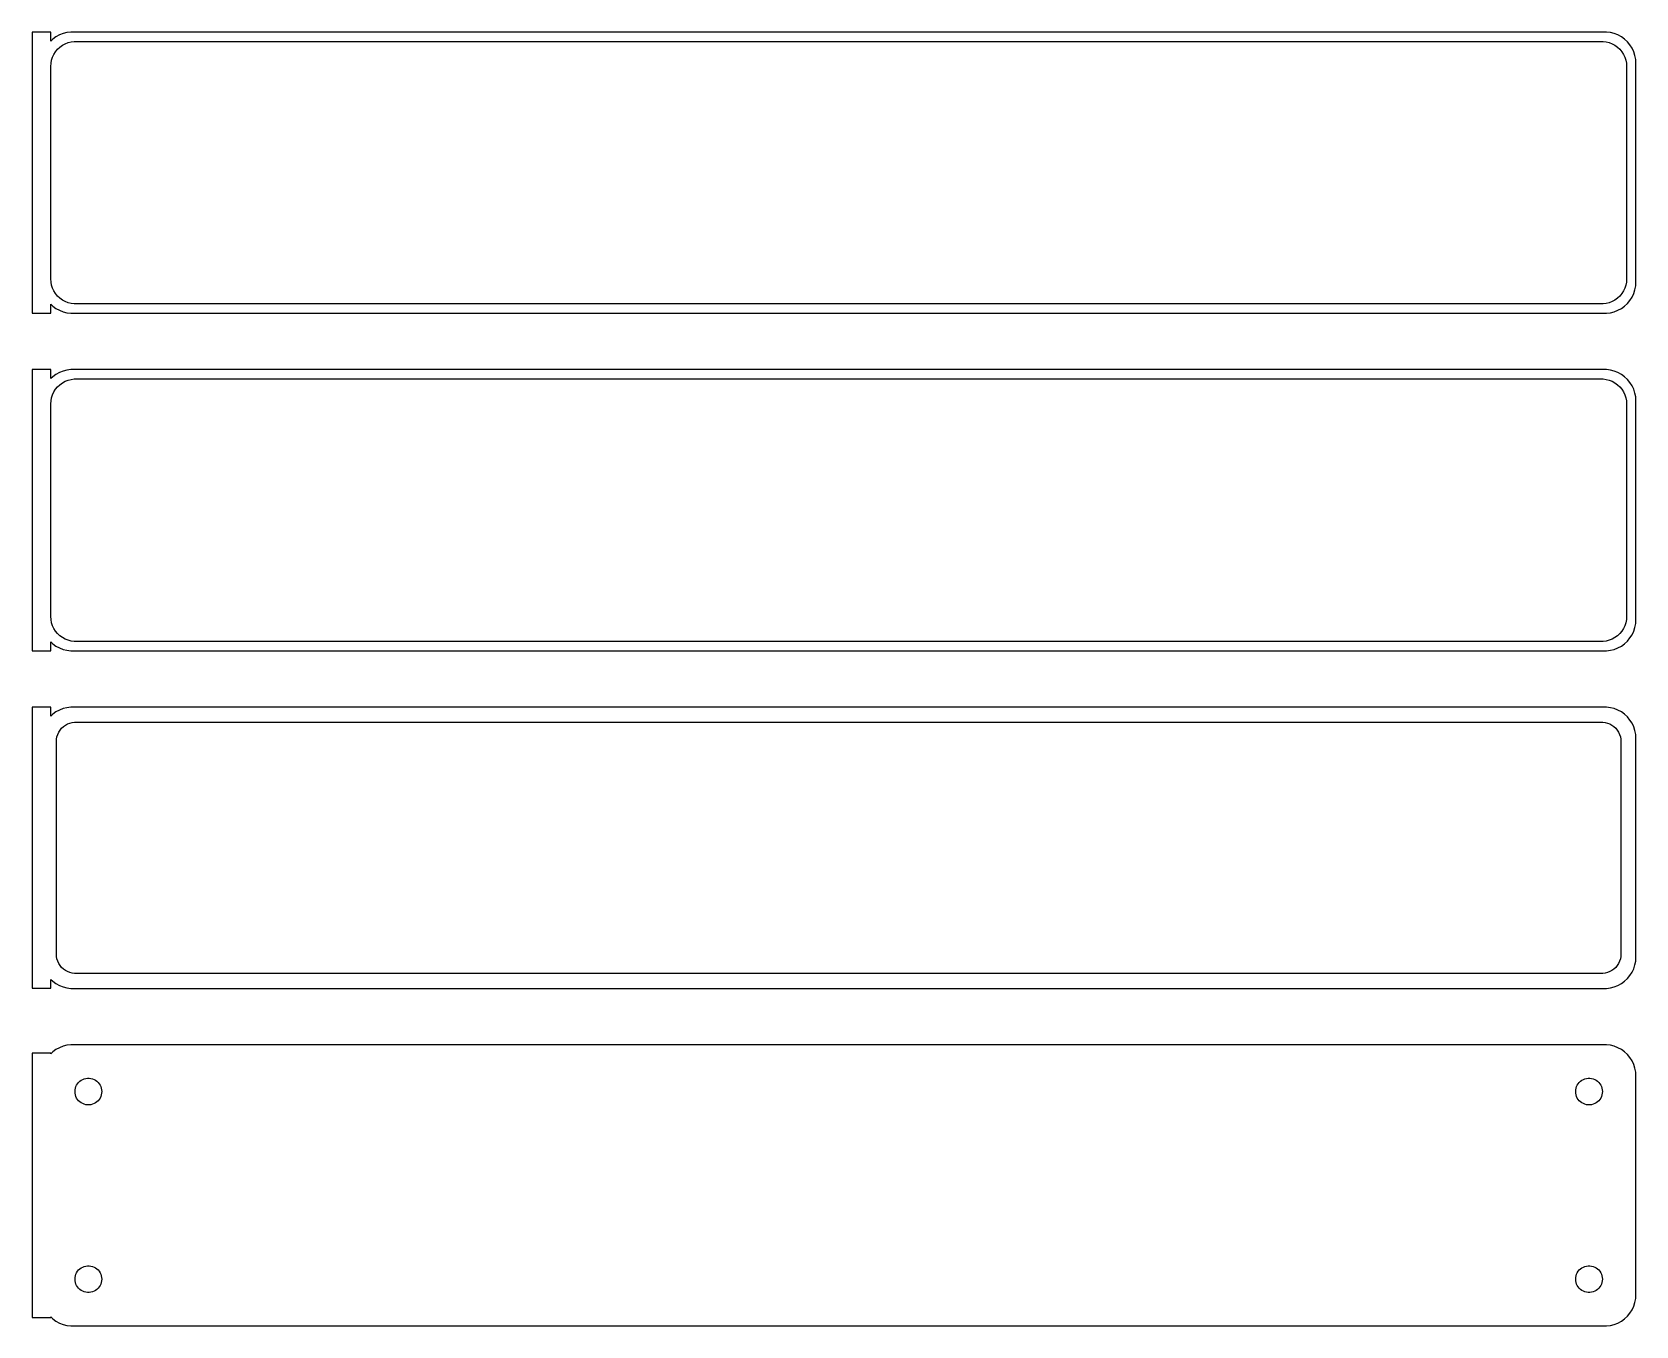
# Model space of a CAD drawing. Header units: metres. Extents: x -129 to 128, y 194 to 400.
import ezdxf

# ---------------------------------------------------------------- set-up
doc = ezdxf.new("R2010")
doc.units = ezdxf.units.M

msp = doc.modelspace()

# ---------------------------------------------------------------- linework, layer by layer
for p, q in [((-126, 400.49), (-129, 400.49)), ((-129, 400.49), (-129, 355.51)), ((-126, 399.059), (-126, 400.49)), ((-124.045, 400.255), (-124.629, 400.024)), ((-123.437, 400.411), (-124.045, 400.255)), ((-122.814, 400.49), (-123.437, 400.411)), ((122.814, 400.49), (-122.814, 400.49)), ((123.437, 400.411), (122.814, 400.49)), ((124.045, 400.255), (123.437, 400.411)), ((124.629, 400.024), (124.045, 400.255)), ((-125.687, 399.353), (-126, 399.059)), ((-125.179, 399.722), (-125.687, 399.353)), ((-125.236, 397.351), (-124.916, 397.738)), ((-124.629, 400.024), (-125.179, 399.722)), ((-124.916, 397.738), (-124.55, 398.082)), ((-124.55, 398.082), (-124.143, 398.377)), ((-124.143, 398.377), (-123.703, 398.619)), ((-123.703, 398.619), (-123.236, 398.804)), ((-123.236, 398.804), (-122.75, 398.929)), ((-122.75, 398.929), (-122.251, 398.992)), ((-122.251, 398.992), (122.251, 398.992)), ((122.251, 398.992), (122.75, 398.929)), ((122.75, 398.929), (123.236, 398.804)), ((123.236, 398.804), (123.703, 398.619)), ((123.703, 398.619), (124.143, 398.377)), ((124.143, 398.377), (124.55, 398.082)), ((124.55, 398.082), (124.916, 397.738)), ((125.179, 399.722), (124.629, 400.024)), ((124.916, 397.738), (125.236, 397.351)), ((125.687, 399.353), (125.179, 399.722)), ((126.145, 398.923), (125.687, 399.353)), ((126.545, 398.439), (126.145, 398.923)), ((126.882, 397.909), (126.545, 398.439)), ((127.149, 397.341), (126.882, 397.909)), ((-126, 395), (-125.968, 395.501)), ((-125.968, 395.501), (-125.874, 395.995)), ((-125.874, 395.995), (-125.719, 396.472)), ((-125.719, 396.472), (-125.505, 396.927)), ((-125.505, 396.927), (-125.236, 397.351)), ((125.236, 397.351), (125.505, 396.927)), ((125.505, 396.927), (125.719, 396.472)), ((125.719, 396.472), (125.874, 395.995)), ((125.874, 395.995), (125.968, 395.501)), ((125.968, 395.501), (126, 395)), ((127.343, 396.743), (127.149, 397.341)), ((127.461, 396.127), (127.343, 396.743)), ((127.5, 395.5), (127.461, 396.127)), ((127.5, 360.5), (127.5, 395.5)), ((-126, 361), (-126, 395)), ((126, 395), (126, 361)), ((-125.968, 360.499), (-126, 361)), ((-125.874, 360.005), (-125.968, 360.499)), ((-125.719, 359.528), (-125.874, 360.005)), ((-125.505, 359.073), (-125.719, 359.528)), ((125.719, 359.528), (125.505, 359.073)), ((125.874, 360.005), (125.719, 359.528)), ((125.968, 360.499), (125.874, 360.005)), ((126, 361), (125.968, 360.499)), ((127.149, 358.659), (127.343, 359.257)), ((127.343, 359.257), (127.461, 359.873)), ((127.461, 359.873), (127.5, 360.5)), ((-126, 356.941), (-125.687, 356.647)), ((-126, 355.51), (-126, 356.941)), ((-125.687, 356.647), (-125.179, 356.278)), ((-125.236, 358.649), (-125.505, 359.073)), ((-124.916, 358.262), (-125.236, 358.649)), ((-124.55, 357.918), (-124.916, 358.262)), ((-124.143, 357.623), (-124.55, 357.918)), ((-123.703, 357.381), (-124.143, 357.623)), ((-123.236, 357.196), (-123.703, 357.381)), ((-122.75, 357.071), (-123.236, 357.196)), ((-122.251, 357.008), (-122.75, 357.071)), ((122.251, 357.008), (-122.251, 357.008)), ((122.75, 357.071), (122.251, 357.008)), ((123.236, 357.196), (122.75, 357.071)), ((123.703, 357.381), (123.236, 357.196)), ((124.143, 357.623), (123.703, 357.381)), ((124.55, 357.918), (124.143, 357.623)), ((124.916, 358.262), (124.55, 357.918)), ((125.236, 358.649), (124.916, 358.262)), ((125.179, 356.278), (125.687, 356.647)), ((125.505, 359.073), (125.236, 358.649)), ((125.687, 356.647), (126.145, 357.077)), ((126.145, 357.077), (126.545, 357.561)), ((126.545, 357.561), (126.882, 358.091)), ((126.882, 358.091), (127.149, 358.659)), ((-129, 355.51), (-126, 355.51)), ((-125.179, 356.278), (-124.629, 355.976)), ((-124.629, 355.976), (-124.045, 355.745)), ((-124.045, 355.745), (-123.437, 355.589)), ((-123.437, 355.589), (-122.814, 355.51)), ((-122.814, 355.51), (122.814, 355.51)), ((122.814, 355.51), (123.437, 355.589)), ((123.437, 355.589), (124.045, 355.745)), ((124.045, 355.745), (124.629, 355.976)), ((124.629, 355.976), (125.179, 356.278)), ((-126, 346.49), (-129, 346.49)), ((-129, 346.49), (-129, 301.51)), ((-126, 345.059), (-126, 346.49)), ((-123.437, 346.411), (-124.045, 346.255)), ((-122.814, 346.49), (-123.437, 346.411)), ((122.814, 346.49), (-122.814, 346.49)), ((123.437, 346.411), (122.814, 346.49)), ((124.045, 346.255), (123.437, 346.411)), ((-125.687, 345.353), (-126, 345.059)), ((-125.179, 345.722), (-125.687, 345.353)), ((-125.236, 343.351), (-124.916, 343.738)), ((-124.629, 346.024), (-125.179, 345.722)), ((-124.916, 343.738), (-124.55, 344.082)), ((-124.045, 346.255), (-124.629, 346.024)), ((-124.55, 344.082), (-124.143, 344.377)), ((-124.143, 344.377), (-123.703, 344.619)), ((-123.703, 344.619), (-123.236, 344.804)), ((-123.236, 344.804), (-122.75, 344.929)), ((-122.75, 344.929), (-122.251, 344.992)), ((-122.251, 344.992), (122.251, 344.992)), ((122.251, 344.992), (122.75, 344.929)), ((122.75, 344.929), (123.236, 344.804)), ((123.236, 344.804), (123.703, 344.619)), ((123.703, 344.619), (124.143, 344.377)), ((124.629, 346.024), (124.045, 346.255)), ((124.143, 344.377), (124.55, 344.082)), ((124.55, 344.082), (124.916, 343.738)), ((125.179, 345.722), (124.629, 346.024)), ((124.916, 343.738), (125.236, 343.351)), ((125.687, 345.353), (125.179, 345.722)), ((126.145, 344.923), (125.687, 345.353)), ((126.545, 344.439), (126.145, 344.923)), ((126.882, 343.909), (126.545, 344.439)), ((127.149, 343.341), (126.882, 343.909)), ((-126, 341), (-125.968, 341.501)), ((-125.968, 341.501), (-125.874, 341.995)), ((-125.874, 341.995), (-125.719, 342.472)), ((-125.719, 342.472), (-125.505, 342.927)), ((-125.505, 342.927), (-125.236, 343.351)), ((125.236, 343.351), (125.505, 342.927)), ((125.505, 342.927), (125.719, 342.472)), ((125.719, 342.472), (125.874, 341.995)), ((125.874, 341.995), (125.968, 341.501)), ((125.968, 341.501), (126, 341)), ((127.343, 342.743), (127.149, 343.341)), ((127.461, 342.127), (127.343, 342.743)), ((127.5, 341.5), (127.461, 342.127)), ((127.5, 306.5), (127.5, 341.5)), ((-126, 307), (-126, 341)), ((126, 341), (126, 307)), ((-125.968, 306.499), (-126, 307)), ((-125.874, 306.005), (-125.968, 306.499)), ((-125.719, 305.528), (-125.874, 306.005)), ((-125.505, 305.073), (-125.719, 305.528)), ((125.719, 305.528), (125.505, 305.073)), ((125.874, 306.005), (125.719, 305.528)), ((125.968, 306.499), (125.874, 306.005)), ((126, 307), (125.968, 306.499)), ((127.149, 304.659), (127.343, 305.257)), ((127.343, 305.257), (127.461, 305.873)), ((127.461, 305.873), (127.5, 306.5)), ((-126, 302.941), (-125.687, 302.647)), ((-126, 301.51), (-126, 302.941)), ((-125.236, 304.649), (-125.505, 305.073)), ((-124.916, 304.262), (-125.236, 304.649)), ((-124.55, 303.918), (-124.916, 304.262)), ((-124.143, 303.623), (-124.55, 303.918)), ((-123.703, 303.381), (-124.143, 303.623)), ((-123.236, 303.196), (-123.703, 303.381)), ((-122.75, 303.071), (-123.236, 303.196)), ((-122.251, 303.008), (-122.75, 303.071)), ((122.251, 303.008), (-122.251, 303.008)), ((122.75, 303.071), (122.251, 303.008)), ((123.236, 303.196), (122.75, 303.071)), ((123.703, 303.381), (123.236, 303.196)), ((124.143, 303.623), (123.703, 303.381)), ((124.55, 303.918), (124.143, 303.623)), ((124.916, 304.262), (124.55, 303.918)), ((125.236, 304.649), (124.916, 304.262)), ((125.505, 305.073), (125.236, 304.649)), ((125.687, 302.647), (126.145, 303.077)), ((126.145, 303.077), (126.545, 303.561)), ((126.545, 303.561), (126.882, 304.091)), ((126.882, 304.091), (127.149, 304.659)), ((-129, 301.51), (-126, 301.51)), ((-125.687, 302.647), (-125.179, 302.278)), ((-125.179, 302.278), (-124.629, 301.976)), ((-124.629, 301.976), (-124.045, 301.745)), ((-124.045, 301.745), (-123.437, 301.589)), ((-123.437, 301.589), (-122.814, 301.51)), ((-122.814, 301.51), (122.814, 301.51)), ((122.814, 301.51), (123.437, 301.589)), ((123.437, 301.589), (124.045, 301.745)), ((124.045, 301.745), (124.629, 301.976)), ((124.629, 301.976), (125.179, 302.278)), ((125.179, 302.278), (125.687, 302.647)), ((-126, 292.479), (-129, 292.479)), ((-129, 292.479), (-129, 247.521)), ((-126, 291.059), (-126, 292.479)), ((-123.437, 292.411), (-124.045, 292.255)), ((-122.814, 292.49), (-123.437, 292.411)), ((122.814, 292.49), (-122.814, 292.49)), ((123.437, 292.411), (122.814, 292.49)), ((124.045, 292.255), (123.437, 292.411)), ((-125.687, 291.353), (-126, 291.059)), ((-125.179, 291.722), (-125.687, 291.353)), ((-124.629, 292.024), (-125.179, 291.722)), ((-124.045, 292.255), (-124.629, 292.024)), ((-123.325, 289.817), (-122.962, 289.961)), ((-122.962, 289.961), (-122.583, 290.058)), ((-122.583, 290.058), (-122.195, 290.107)), ((-122.195, 290.107), (122.195, 290.107)), ((122.195, 290.107), (122.583, 290.058)), ((122.583, 290.058), (122.962, 289.961)), ((122.962, 289.961), (123.325, 289.817)), ((124.629, 292.024), (124.045, 292.255)), ((125.179, 291.722), (124.629, 292.024)), ((125.687, 291.353), (125.179, 291.722)), ((126.145, 290.923), (125.687, 291.353)), ((126.545, 290.439), (126.145, 290.923)), ((126.882, 289.909), (126.545, 290.439)), ((127.149, 289.341), (126.882, 289.909)), ((-125.113, 287), (-125.088, 287.39)), ((-125.088, 287.39), (-125.015, 287.774)), ((-125.015, 287.774), (-124.894, 288.146)), ((-124.894, 288.146), (-124.728, 288.5)), ((-124.728, 288.5), (-124.518, 288.83)), ((-124.518, 288.83), (-124.269, 289.131)), ((-124.269, 289.131), (-123.984, 289.399)), ((-123.984, 289.399), (-123.668, 289.628)), ((-123.668, 289.628), (-123.325, 289.817)), ((123.325, 289.817), (123.668, 289.628)), ((123.668, 289.628), (123.984, 289.399)), ((123.984, 289.399), (124.269, 289.131)), ((124.269, 289.131), (124.518, 288.83)), ((124.518, 288.83), (124.728, 288.5)), ((124.728, 288.5), (124.894, 288.146)), ((124.894, 288.146), (125.015, 287.774)), ((125.015, 287.774), (125.088, 287.39)), ((125.088, 287.39), (125.113, 287)), ((127.343, 288.743), (127.149, 289.341)), ((127.461, 288.127), (127.343, 288.743)), ((127.5, 287.5), (127.461, 288.127)), ((127.5, 252.5), (127.5, 287.5)), ((-125.113, 253), (-125.113, 287)), ((125.113, 287), (125.113, 253)), ((-125.088, 252.61), (-125.113, 253)), ((-125.015, 252.226), (-125.088, 252.61)), ((-124.894, 251.854), (-125.015, 252.226)), ((-124.728, 251.5), (-124.894, 251.854)), ((-124.518, 251.17), (-124.728, 251.5)), ((124.728, 251.5), (124.518, 251.17)), ((124.894, 251.854), (124.728, 251.5)), ((125.015, 252.226), (124.894, 251.854)), ((125.088, 252.61), (125.015, 252.226)), ((125.113, 253), (125.088, 252.61)), ((127.343, 251.257), (127.461, 251.873)), ((127.461, 251.873), (127.5, 252.5)), ((-126, 247.521), (-126, 248.941)), ((-126, 248.941), (-125.687, 248.647)), ((-124.269, 250.869), (-124.518, 251.17)), ((-123.984, 250.601), (-124.269, 250.869)), ((-123.668, 250.372), (-123.984, 250.601)), ((-123.325, 250.183), (-123.668, 250.372)), ((-122.962, 250.039), (-123.325, 250.183)), ((-122.583, 249.942), (-122.962, 250.039)), ((-122.195, 249.893), (-122.583, 249.942)), ((122.195, 249.893), (-122.195, 249.893)), ((122.583, 249.942), (122.195, 249.893)), ((122.962, 250.039), (122.583, 249.942)), ((123.325, 250.183), (122.962, 250.039)), ((123.668, 250.372), (123.325, 250.183)), ((123.984, 250.601), (123.668, 250.372)), ((124.269, 250.869), (123.984, 250.601)), ((124.518, 251.17), (124.269, 250.869)), ((125.687, 248.647), (126.145, 249.077)), ((126.145, 249.077), (126.545, 249.561)), ((126.545, 249.561), (126.882, 250.091)), ((126.882, 250.091), (127.149, 250.659)), ((127.149, 250.659), (127.343, 251.257)), ((-129, 247.521), (-126, 247.521)), ((-125.687, 248.647), (-125.179, 248.278)), ((-125.179, 248.278), (-124.629, 247.976)), ((-124.629, 247.976), (-124.045, 247.745)), ((-124.045, 247.745), (-123.437, 247.589)), ((-123.437, 247.589), (-122.814, 247.51)), ((-122.814, 247.51), (122.814, 247.51)), ((122.814, 247.51), (123.437, 247.589)), ((123.437, 247.589), (124.045, 247.745)), ((124.045, 247.745), (124.629, 247.976)), ((124.629, 247.976), (125.179, 248.278)), ((125.179, 248.278), (125.687, 248.647)), ((-126, 237.153), (-129, 237.153)), ((-129, 237.153), (-129, 194.847)), ((-125.687, 237.353), (-126, 237.059)), ((-126, 237.059), (-126, 237.153)), ((-125.179, 237.722), (-125.687, 237.353)), ((-124.629, 238.024), (-125.179, 237.722)), ((-124.045, 238.255), (-124.629, 238.024)), ((-123.437, 238.411), (-124.045, 238.255)), ((-122.814, 238.49), (-123.437, 238.411)), ((122.814, 238.49), (-122.814, 238.49)), ((123.437, 238.411), (122.814, 238.49)), ((124.045, 238.255), (123.437, 238.411)), ((124.629, 238.024), (124.045, 238.255)), ((125.179, 237.722), (124.629, 238.024)), ((125.687, 237.353), (125.179, 237.722)), ((126.145, 236.923), (125.687, 237.353)), ((126.545, 236.439), (126.145, 236.923)), ((126.882, 235.909), (126.545, 236.439)), ((127.149, 235.341), (126.882, 235.909)), ((127.343, 234.743), (127.149, 235.341)), ((127.461, 234.127), (127.343, 234.743)), ((127.5, 233.5), (127.461, 234.127)), ((127.5, 198.5), (127.5, 233.5)), ((-122.135, 231), (-122.118, 231.268)), ((-122.118, 230.732), (-122.135, 231)), ((-122.118, 231.268), (-122.068, 231.531)), ((-122.068, 231.531), (-121.985, 231.786)), ((-121.985, 231.786), (-121.871, 232.029)), ((-121.871, 232.029), (-121.727, 232.255)), ((-121.727, 232.255), (-121.557, 232.462)), ((-121.557, 232.462), (-121.361, 232.645)), ((-121.361, 232.645), (-121.144, 232.803)), ((-121.144, 232.803), (-120.909, 232.932)), ((-120.909, 232.932), (-120.66, 233.031)), ((-120.66, 233.031), (-120.4, 233.097)), ((-120.4, 233.097), (-120.134, 233.131)), ((-120.134, 233.131), (-119.866, 233.131)), ((-119.866, 233.131), (-119.6, 233.097)), ((-119.6, 233.097), (-119.34, 233.031)), ((-119.34, 233.031), (-119.091, 232.932)), ((-119.091, 232.932), (-118.856, 232.803)), ((-118.856, 232.803), (-118.639, 232.645)), ((-118.639, 232.645), (-118.443, 232.462)), ((-118.443, 232.462), (-118.273, 232.255)), ((-118.273, 232.255), (-118.129, 232.029)), ((-118.129, 232.029), (-118.015, 231.786)), ((-118.015, 231.786), (-117.932, 231.531)), ((-117.932, 231.531), (-117.882, 231.268)), ((-117.882, 231.268), (-117.865, 231)), ((-117.865, 231), (-117.882, 230.732)), ((117.865, 231), (117.882, 231.268)), ((117.882, 230.732), (117.865, 231)), ((117.882, 231.268), (117.932, 231.531)), ((117.932, 231.531), (118.015, 231.786)), ((118.015, 231.786), (118.129, 232.029)), ((118.129, 232.029), (118.273, 232.255)), ((118.273, 232.255), (118.443, 232.462)), ((118.443, 232.462), (118.639, 232.645)), ((118.639, 232.645), (118.856, 232.803)), ((118.856, 232.803), (119.091, 232.932)), ((119.091, 232.932), (119.34, 233.031)), ((119.34, 233.031), (119.6, 233.097)), ((119.6, 233.097), (119.866, 233.131)), ((119.866, 233.131), (120.134, 233.131)), ((120.134, 233.131), (120.4, 233.097)), ((120.4, 233.097), (120.66, 233.031)), ((120.66, 233.031), (120.909, 232.932)), ((120.909, 232.932), (121.144, 232.803)), ((121.144, 232.803), (121.361, 232.645)), ((121.361, 232.645), (121.557, 232.462)), ((121.557, 232.462), (121.727, 232.255)), ((121.727, 232.255), (121.871, 232.029)), ((121.871, 232.029), (121.985, 231.786)), ((121.985, 231.786), (122.068, 231.531)), ((122.068, 231.531), (122.118, 231.268)), ((122.118, 231.268), (122.135, 231)), ((122.135, 231), (122.118, 230.732)), ((-122.068, 230.469), (-122.118, 230.732)), ((-121.985, 230.214), (-122.068, 230.469)), ((-121.871, 229.971), (-121.985, 230.214)), ((-121.727, 229.745), (-121.871, 229.971)), ((-121.557, 229.538), (-121.727, 229.745)), ((-121.361, 229.355), (-121.557, 229.538)), ((-121.144, 229.197), (-121.361, 229.355)), ((-120.909, 229.068), (-121.144, 229.197)), ((-120.66, 228.969), (-120.909, 229.068)), ((-120.4, 228.903), (-120.66, 228.969)), ((-120.134, 228.869), (-120.4, 228.903)), ((-119.866, 228.869), (-120.134, 228.869)), ((-119.6, 228.903), (-119.866, 228.869)), ((-119.34, 228.969), (-119.6, 228.903)), ((-119.091, 229.068), (-119.34, 228.969)), ((-118.856, 229.197), (-119.091, 229.068)), ((-118.639, 229.355), (-118.856, 229.197)), ((-118.443, 229.538), (-118.639, 229.355)), ((-118.273, 229.745), (-118.443, 229.538)), ((-118.129, 229.971), (-118.273, 229.745)), ((-118.015, 230.214), (-118.129, 229.971)), ((-117.932, 230.469), (-118.015, 230.214)), ((-117.882, 230.732), (-117.932, 230.469)), ((117.932, 230.469), (117.882, 230.732)), ((118.015, 230.214), (117.932, 230.469)), ((118.129, 229.971), (118.015, 230.214)), ((118.273, 229.745), (118.129, 229.971)), ((118.443, 229.538), (118.273, 229.745)), ((118.639, 229.355), (118.443, 229.538)), ((118.856, 229.197), (118.639, 229.355)), ((119.091, 229.068), (118.856, 229.197)), ((119.34, 228.969), (119.091, 229.068)), ((119.6, 228.903), (119.34, 228.969)), ((119.866, 228.869), (119.6, 228.903)), ((120.134, 228.869), (119.866, 228.869)), ((120.4, 228.903), (120.134, 228.869)), ((120.66, 228.969), (120.4, 228.903)), ((120.909, 229.068), (120.66, 228.969)), ((121.144, 229.197), (120.909, 229.068)), ((121.361, 229.355), (121.144, 229.197)), ((121.557, 229.538), (121.361, 229.355)), ((121.727, 229.745), (121.557, 229.538)), ((121.871, 229.971), (121.727, 229.745)), ((121.985, 230.214), (121.871, 229.971)), ((122.068, 230.469), (121.985, 230.214)), ((122.118, 230.732), (122.068, 230.469)), ((-121.557, 202.462), (-121.361, 202.645)), ((-121.361, 202.645), (-121.144, 202.803)), ((-121.144, 202.803), (-120.909, 202.932)), ((-120.909, 202.932), (-120.66, 203.031)), ((-120.66, 203.031), (-120.4, 203.097)), ((-120.4, 203.097), (-120.134, 203.131)), ((-120.134, 203.131), (-119.866, 203.131)), ((-119.866, 203.131), (-119.6, 203.097)), ((-119.6, 203.097), (-119.34, 203.031)), ((-119.34, 203.031), (-119.091, 202.932)), ((-119.091, 202.932), (-118.856, 202.803)), ((-118.856, 202.803), (-118.639, 202.645)), ((-118.639, 202.645), (-118.443, 202.462)), ((118.443, 202.462), (118.639, 202.645)), ((118.639, 202.645), (118.856, 202.803)), ((118.856, 202.803), (119.091, 202.932)), ((119.091, 202.932), (119.34, 203.031)), ((119.34, 203.031), (119.6, 203.097)), ((119.6, 203.097), (119.866, 203.131)), ((119.866, 203.131), (120.134, 203.131)), ((120.134, 203.131), (120.4, 203.097)), ((120.4, 203.097), (120.66, 203.031)), ((120.66, 203.031), (120.909, 202.932)), ((120.909, 202.932), (121.144, 202.803)), ((121.144, 202.803), (121.361, 202.645)), ((121.361, 202.645), (121.557, 202.462)), ((-122.135, 201), (-122.118, 201.268)), ((-122.118, 200.732), (-122.135, 201)), ((-122.118, 201.268), (-122.068, 201.531)), ((-122.068, 200.469), (-122.118, 200.732)), ((-122.068, 201.531), (-121.985, 201.786)), ((-121.985, 200.214), (-122.068, 200.469)), ((-121.985, 201.786), (-121.871, 202.029)), ((-121.871, 199.971), (-121.985, 200.214)), ((-121.871, 202.029), (-121.727, 202.255)), ((-121.727, 202.255), (-121.557, 202.462)), ((-118.443, 202.462), (-118.273, 202.255)), ((-118.273, 202.255), (-118.129, 202.029)), ((-118.129, 202.029), (-118.015, 201.786)), ((-118.015, 200.214), (-118.129, 199.971)), ((-118.015, 201.786), (-117.932, 201.531)), ((-117.932, 200.469), (-118.015, 200.214)), ((-117.932, 201.531), (-117.882, 201.268)), ((-117.882, 200.732), (-117.932, 200.469)), ((-117.882, 201.268), (-117.865, 201)), ((-117.865, 201), (-117.882, 200.732)), ((117.865, 201), (117.882, 201.268)), ((117.882, 200.732), (117.865, 201)), ((117.882, 201.268), (117.932, 201.531)), ((117.932, 200.469), (117.882, 200.732)), ((117.932, 201.531), (118.015, 201.786)), ((118.015, 200.214), (117.932, 200.469)), ((118.015, 201.786), (118.129, 202.029)), ((118.129, 199.971), (118.015, 200.214)), ((118.129, 202.029), (118.273, 202.255)), ((118.273, 202.255), (118.443, 202.462)), ((121.557, 202.462), (121.727, 202.255)), ((121.727, 202.255), (121.871, 202.029)), ((121.871, 202.029), (121.985, 201.786)), ((121.985, 200.214), (121.871, 199.971)), ((121.985, 201.786), (122.068, 201.531)), ((122.068, 200.469), (121.985, 200.214)), ((122.068, 201.531), (122.118, 201.268)), ((122.118, 200.732), (122.068, 200.469)), ((122.118, 201.268), (122.135, 201)), ((122.135, 201), (122.118, 200.732)), ((-121.727, 199.745), (-121.871, 199.971)), ((-121.557, 199.538), (-121.727, 199.745)), ((-121.361, 199.355), (-121.557, 199.538)), ((-121.144, 199.197), (-121.361, 199.355)), ((-120.909, 199.068), (-121.144, 199.197)), ((-120.66, 198.969), (-120.909, 199.068)), ((-120.4, 198.903), (-120.66, 198.969)), ((-120.134, 198.869), (-120.4, 198.903)), ((-119.866, 198.869), (-120.134, 198.869)), ((-119.6, 198.903), (-119.866, 198.869)), ((-119.34, 198.969), (-119.6, 198.903)), ((-119.091, 199.068), (-119.34, 198.969)), ((-118.856, 199.197), (-119.091, 199.068)), ((-118.639, 199.355), (-118.856, 199.197)), ((-118.443, 199.538), (-118.639, 199.355)), ((-118.273, 199.745), (-118.443, 199.538)), ((-118.129, 199.971), (-118.273, 199.745)), ((118.273, 199.745), (118.129, 199.971)), ((118.443, 199.538), (118.273, 199.745)), ((118.639, 199.355), (118.443, 199.538)), ((118.856, 199.197), (118.639, 199.355)), ((119.091, 199.068), (118.856, 199.197)), ((119.34, 198.969), (119.091, 199.068)), ((119.6, 198.903), (119.34, 198.969)), ((119.866, 198.869), (119.6, 198.903)), ((120.134, 198.869), (119.866, 198.869)), ((120.4, 198.903), (120.134, 198.869)), ((120.66, 198.969), (120.4, 198.903)), ((120.909, 199.068), (120.66, 198.969)), ((121.144, 199.197), (120.909, 199.068)), ((121.361, 199.355), (121.144, 199.197)), ((121.557, 199.538), (121.361, 199.355)), ((121.727, 199.745), (121.557, 199.538)), ((121.871, 199.971), (121.727, 199.745)), ((127.343, 197.257), (127.461, 197.873)), ((127.461, 197.873), (127.5, 198.5)), ((-126, 194.847), (-126, 194.941)), ((-126, 194.941), (-125.687, 194.647)), ((125.687, 194.647), (126.145, 195.077)), ((126.145, 195.077), (126.545, 195.561)), ((126.545, 195.561), (126.882, 196.091)), ((126.882, 196.091), (127.149, 196.659)), ((127.149, 196.659), (127.343, 197.257)), ((-129, 194.847), (-126, 194.847)), ((-125.687, 194.647), (-125.179, 194.278)), ((-125.179, 194.278), (-124.629, 193.976)), ((-124.629, 193.976), (-124.045, 193.745)), ((-124.045, 193.745), (-123.437, 193.589)), ((-123.437, 193.589), (-122.814, 193.51)), ((-122.814, 193.51), (122.814, 193.51)), ((122.814, 193.51), (123.437, 193.589)), ((123.437, 193.589), (124.045, 193.745)), ((124.045, 193.745), (124.629, 193.976)), ((124.629, 193.976), (125.179, 194.278)), ((125.179, 194.278), (125.687, 194.647))]:
    msp.add_line(p, q)

doc.saveas('drawing.dxf')
